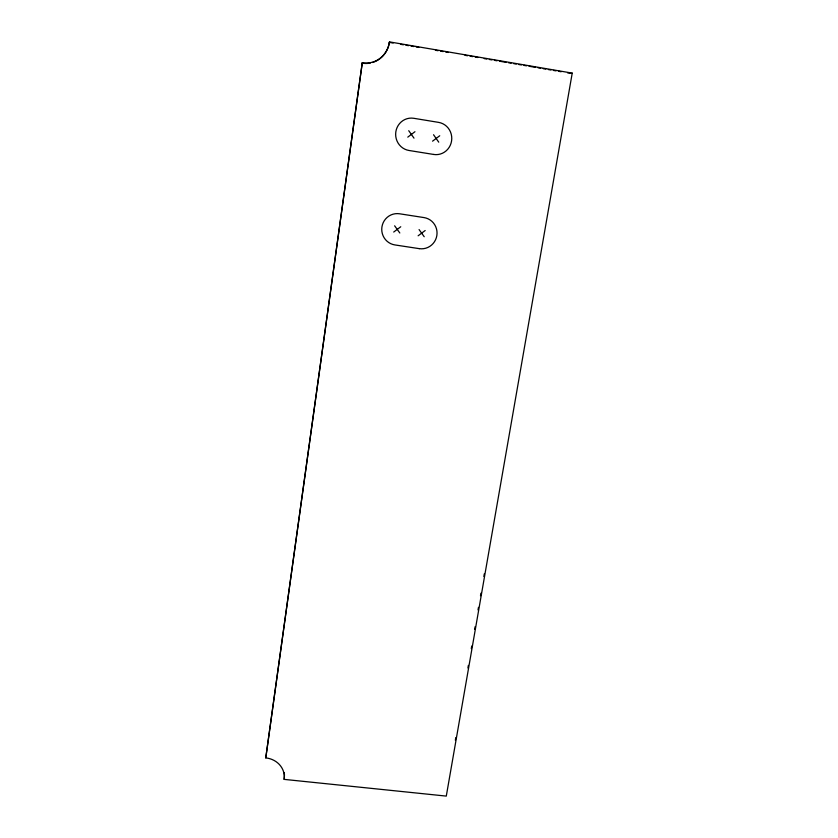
<?xml version="1.0" encoding="UTF-8"?>
<svg xmlns="http://www.w3.org/2000/svg" width="838" height="838" viewBox="0 0 838 838"><rect width="100%" height="100%" fill="white"/><g stroke="black" fill="none" stroke-linecap="round" stroke-linejoin="round"><path stroke-width="1.26" d="M284.155 779.382A21.285 19.358 -4 0 0 265.772 757.898L362.278 62.745A25.381 24.061 80.8 0 0 389.534 41.9L572.228 73.115L446.287 796.1L284.155 779.382L284.26 777.643A21.222 19.305 -4 0 0 284.25 772.594M265.772 757.898L362.278 62.745M455.348 740.184L455.799 737.608M467.918 667.97L468.369 665.393M471.291 648.622L471.742 646.046M474.654 629.286L475.104 626.709M478.027 609.938L478.477 607.361M480.488 595.755L480.939 593.178M483.861 576.418L484.312 573.831M372.564 62.504A25.297 23.988 80.7 0 0 389.303 42.392L389.534 41.9M407.781 137.139L414.946 131.713M432.565 141.161L439.73 135.756M393.713 232.042L400.753 226.752M418.131 235.792L425.17 230.523M571.401 73.493L572.228 73.115M389.303 42.392L393.148 43.052M400.847 44.362L403.413 44.802M405.969 45.242L408.535 45.671M411.102 46.111L413.668 46.551M416.235 46.991L418.801 47.431M435.467 50.28L438.033 50.709M440.599 51.149L443.166 51.589M445.732 52.029L448.288 52.469M464.964 55.318L467.531 55.748M470.097 56.188L472.663 56.628M475.219 57.068L477.786 57.508M484.196 58.597L486.763 59.037M489.329 59.477L491.896 59.917M494.462 60.357L497.028 60.786M499.584 61.226L506.005 62.326M508.561 62.766L511.128 63.196M513.694 63.636L516.26 64.076M518.827 64.516L521.393 64.955M523.96 65.395L526.515 65.825M529.082 66.265L535.492 67.365M538.059 67.805L540.625 68.234M543.192 68.674L545.758 69.114M548.324 69.554L550.891 69.994M553.447 70.434L556.013 70.863M558.579 71.303L561.146 71.743M567.556 72.843L570.123 73.273M394.635 225.81L399.82 232.985M419.073 229.581L424.217 236.735M408.735 130.697L413.993 138.144M433.539 134.74L438.745 142.167M370.333 63.06A25.297 23.988 80.7 0 1 362.142 63.164M419.272 248.645L394.918 244.937A15.754 15.472 -89.5 0 1 381.919 227.004A15.754 15.472 -89.5 0 1 399.558 213.784L424.028 217.587A15.713 15.409 -82.5 0 1 436.86 235.457A15.713 15.409 -82.5 0 1 419.272 248.645M433.696 154.454L408.975 150.473A16.289 15.702 87.8 0 1 395.829 131.849A16.289 15.702 87.8 0 1 413.763 118.294L438.609 122.379A16.236 15.65 -88.4 0 1 451.577 140.931A16.236 15.65 -88.4 0 1 433.696 154.454"/></g></svg>
